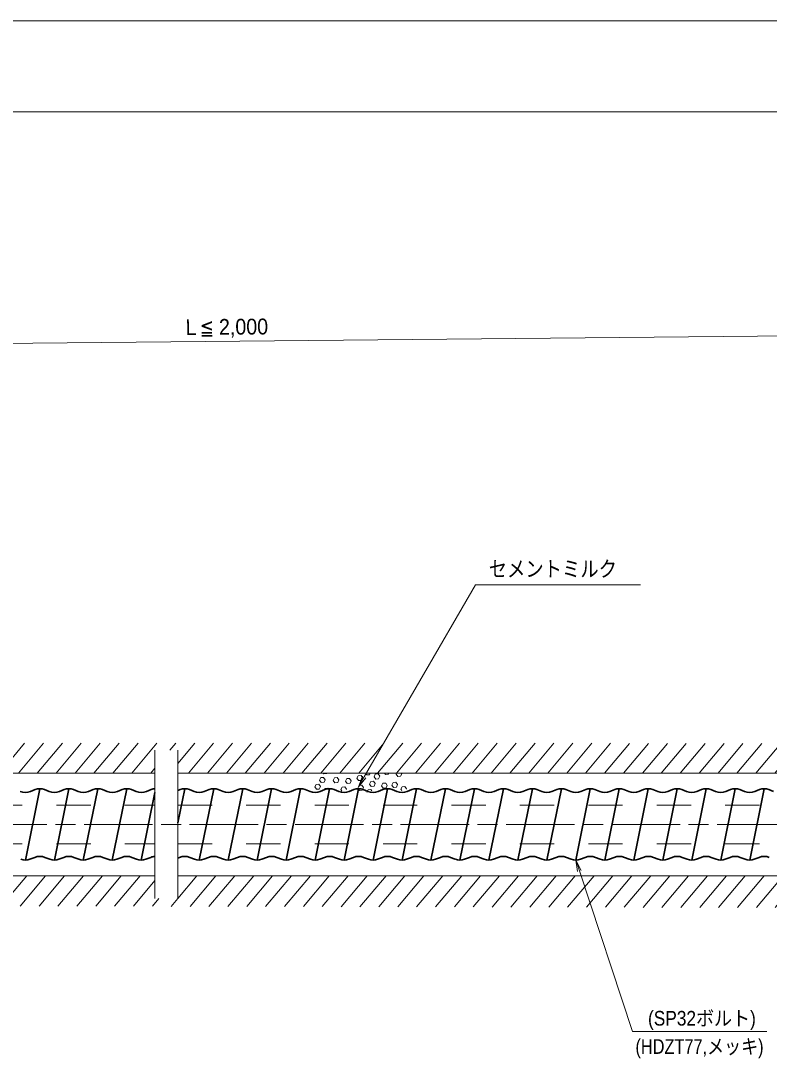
# Model space of a CAD drawing. Units: millimetres at full size, sheet at 1:2.5; details may follow other scales. Extents: x 2216 to 3896, y 1132 to 2335.
# Drawn here: x 3018.6 to 3346.7, y 1879.9 to 2335 of the extents above; entities that cross this region are included whole.
import ezdxf
from ezdxf.enums import TextEntityAlignment as Align

# ---------------------------------------------------------------- set-up
doc = ezdxf.new("R2010")
doc.units = ezdxf.units.MM
doc.header["$LTSCALE"] = 2.5
doc.linetypes.add('CHAIN', pattern=[18.5, 12, -1.5, 3.5, -1.5])
doc.linetypes.add('DASHED_SPACED', pattern=[12, 6, -6])
for name, color, linetype, lineweight in [('1外形線', 7, 'Continuous', 35), ('2細い実線', 3, 'Continuous', 20), ('3隠れ線', 2, 'DASHED_SPACED', 13), ('4中心線', 1, 'CHAIN', 15), ('6寸法線', 4, 'Continuous', 13), ('7 枠・タイトル', 7, 'Continuous', 13)]:
    doc.layers.add(name, color=color, linetype=linetype, lineweight=lineweight)
doc.layers.add('9文字', color=7, linetype='Continuous')
doc.styles.add('ＭＳ Ｐゴシック', font='')
doc.styles.get('ＭＳ Ｐゴシック').set_extended_font_data('MS PGothic')
pattern_1 = [(50, (115.881, 1036.39), (-4.86438, 4.0817), [])]

# ---------------------------------------------------------------- blocks, each defined once
blk = doc.blocks.new('open_arrow')
at = {"color": 0, "linetype": 'Continuous', "lineweight": -2}
blk.add_lwpolyline([(7.5, 1.25), (0, 0), (7.5, -1.25)], dxfattribs=at)

msp = doc.modelspace()

# ---------------------------------------------------------------- hatches: boundary and pattern name
at = {"layer": '2細い実線'}
h = msp.add_hatch(dxfattribs=at)
h.set_pattern_fill('USER', color=256, style=0, pattern_type=2)
h.set_pattern_definition(pattern_1)
h.paths.add_polyline_path([(2749.099, 2018.224), (2749.099, 2005.014), (3077.468, 2005.014), (3077.468, 2015.014), (3087.468, 2015.014), (3087.468, 2005.014), (3614.468, 2005.014), (3614.54, 2017.987)])
h = msp.add_hatch(dxfattribs=at)
h.set_pattern_fill('USER', color=256, style=0, pattern_type=2)
h.set_pattern_definition(pattern_1)
h.paths.add_polyline_path([(2749.091, 1960.014), (2749.132, 1947.298), (3614.367, 1945.447), (3614.468, 1960.014), (3087.468, 1960.014), (3087.468, 1950.014), (3077.468, 1950.014), (3077.468, 1960.014)])

# ---------------------------------------------------------------- linework, layer by layer
at = {"layer": '1外形線'}
for p, q in [((3027.002, 1998.184), (3020.652, 1966.844)), ((3024.977, 1997.798), (3022.881, 1996.963)), ((3029.026, 1997.798), (3031.123, 1996.963)), ((3039.702, 1998.184), (3033.352, 1966.844)), ((3037.677, 1997.798), (3035.581, 1996.963)), ((3041.726, 1997.798), (3043.823, 1996.963)), ((3052.402, 1998.184), (3046.052, 1966.844)), ((3050.377, 1997.798), (3048.281, 1996.963)), ((3054.426, 1997.798), (3056.523, 1996.963)), ((3065.102, 1998.184), (3058.752, 1966.844)), ((3063.077, 1997.798), (3060.981, 1996.963)), ((3067.126, 1997.798), (3069.223, 1996.963)), ((3075.777, 1997.798), (3073.681, 1996.963)), ((3090.502, 1998.184), (3087.468, 1983.212)), ((3088.477, 1997.798), (3087.468, 1997.396)), ((3092.526, 1997.798), (3094.623, 1996.963)), ((3103.202, 1998.184), (3096.852, 1966.844)), ((3101.177, 1997.798), (3099.081, 1996.963)), ((3105.226, 1997.798), (3107.323, 1996.963)), ((3115.902, 1998.184), (3109.552, 1966.844)), ((3113.877, 1997.798), (3111.781, 1996.963)), ((3117.926, 1997.798), (3120.023, 1996.963)), ((3128.602, 1998.184), (3122.252, 1966.844)), ((3126.577, 1997.798), (3124.481, 1996.963)), ((3130.626, 1997.798), (3132.723, 1996.963)), ((3141.302, 1998.184), (3134.952, 1966.844)), ((3139.277, 1997.798), (3137.181, 1996.963)), ((3143.326, 1997.798), (3145.423, 1996.963)), ((3154.002, 1998.184), (3147.652, 1966.844)), ((3151.977, 1997.798), (3149.881, 1996.963)), ((3156.026, 1997.798), (3158.123, 1996.963)), ((3166.702, 1998.184), (3160.352, 1966.844)), ((3164.677, 1997.798), (3162.581, 1996.963)), ((3168.726, 1997.798), (3170.823, 1996.963)), ((3179.402, 1998.184), (3173.052, 1966.844)), ((3177.377, 1997.798), (3175.281, 1996.963)), ((3181.426, 1997.798), (3183.523, 1996.963)), ((3192.102, 1998.184), (3185.752, 1966.844)), ((3190.077, 1997.798), (3187.981, 1996.963)), ((3194.126, 1997.798), (3196.223, 1996.963)), ((3204.802, 1998.184), (3198.452, 1966.844)), ((3202.777, 1997.798), (3200.681, 1996.963)), ((3206.826, 1997.798), (3208.923, 1996.963)), ((3217.502, 1998.184), (3211.152, 1966.844)), ((3215.477, 1997.798), (3213.381, 1996.963)), ((3219.526, 1997.798), (3221.623, 1996.963)), ((3230.202, 1998.184), (3223.852, 1966.844)), ((3228.177, 1997.798), (3226.081, 1996.963)), ((3232.226, 1997.798), (3234.323, 1996.963)), ((3242.902, 1998.184), (3236.552, 1966.844)), ((3240.877, 1997.798), (3238.781, 1996.963)), ((3244.926, 1997.798), (3247.023, 1996.963)), ((3255.602, 1998.184), (3249.252, 1966.844)), ((3253.577, 1997.798), (3251.481, 1996.963)), ((3257.626, 1997.798), (3259.723, 1996.963)), ((3268.302, 1998.184), (3261.952, 1966.844)), ((3266.277, 1997.798), (3264.181, 1996.963)), ((3270.326, 1997.798), (3272.423, 1996.963)), ((3281.002, 1998.184), (3274.652, 1966.844)), ((3278.977, 1997.798), (3276.881, 1996.963)), ((3283.026, 1997.798), (3285.123, 1996.963)), ((3293.702, 1998.184), (3287.352, 1966.844)), ((3291.677, 1997.798), (3289.581, 1996.963)), ((3295.726, 1997.798), (3297.823, 1996.963)), ((3306.402, 1998.184), (3300.052, 1966.844)), ((3304.377, 1997.798), (3302.281, 1996.963)), ((3308.426, 1997.798), (3310.523, 1996.963)), ((3319.102, 1998.184), (3312.752, 1966.844)), ((3317.077, 1997.798), (3314.981, 1996.963)), ((3321.126, 1997.798), (3323.223, 1996.963)), ((3331.802, 1998.184), (3325.452, 1966.844)), ((3329.777, 1997.798), (3327.681, 1996.963)), ((3333.826, 1997.798), (3335.923, 1996.963)), ((3344.502, 1998.184), (3338.152, 1966.844)), ((3342.477, 1997.798), (3340.381, 1996.963)), ((3346.526, 1997.798), (3348.623, 1996.963)), ((3077.468, 1996.537), (3071.452, 1966.844)), ((3022.676, 1967.23), (3024.773, 1968.065)), ((3031.327, 1967.23), (3029.231, 1968.065)), ((3035.376, 1967.23), (3037.473, 1968.065)), ((3044.027, 1967.23), (3041.931, 1968.065)), ((3048.076, 1967.23), (3050.173, 1968.065)), ((3056.727, 1967.23), (3054.631, 1968.065)), ((3060.776, 1967.23), (3062.873, 1968.065)), ((3069.427, 1967.23), (3067.331, 1968.065)), ((3073.476, 1967.23), (3075.573, 1968.065)), ((3087.468, 1967.744), (3088.273, 1968.065)), ((3094.827, 1967.23), (3092.731, 1968.065)), ((3098.876, 1967.23), (3100.973, 1968.065)), ((3107.527, 1967.23), (3105.431, 1968.065)), ((3111.576, 1967.23), (3113.673, 1968.065)), ((3120.227, 1967.23), (3118.131, 1968.065)), ((3124.276, 1967.23), (3126.373, 1968.065)), ((3132.927, 1967.23), (3130.831, 1968.065)), ((3136.976, 1967.23), (3139.073, 1968.065)), ((3145.627, 1967.23), (3143.531, 1968.065)), ((3149.676, 1967.23), (3151.773, 1968.065)), ((3158.327, 1967.23), (3156.231, 1968.065)), ((3162.376, 1967.23), (3164.473, 1968.065)), ((3171.027, 1967.23), (3168.931, 1968.065)), ((3175.076, 1967.23), (3177.173, 1968.065)), ((3183.727, 1967.23), (3181.631, 1968.065)), ((3187.776, 1967.23), (3189.873, 1968.065)), ((3196.427, 1967.23), (3194.331, 1968.065)), ((3200.476, 1967.23), (3202.573, 1968.065)), ((3209.127, 1967.23), (3207.031, 1968.065)), ((3213.176, 1967.23), (3215.273, 1968.065)), ((3221.827, 1967.23), (3219.731, 1968.065)), ((3225.876, 1967.23), (3227.973, 1968.065)), ((3234.527, 1967.23), (3232.431, 1968.065)), ((3238.576, 1967.23), (3240.673, 1968.065)), ((3247.227, 1967.23), (3245.131, 1968.065)), ((3251.276, 1967.23), (3253.373, 1968.065)), ((3259.927, 1967.23), (3257.831, 1968.065)), ((3263.976, 1967.23), (3266.073, 1968.065)), ((3272.627, 1967.23), (3270.531, 1968.065)), ((3276.676, 1967.23), (3278.773, 1968.065)), ((3285.327, 1967.23), (3283.231, 1968.065)), ((3289.376, 1967.23), (3291.473, 1968.065)), ((3298.027, 1967.23), (3295.931, 1968.065)), ((3302.076, 1967.23), (3304.173, 1968.065)), ((3310.727, 1967.23), (3308.631, 1968.065)), ((3314.776, 1967.23), (3316.873, 1968.065)), ((3323.427, 1967.23), (3321.331, 1968.065)), ((3327.476, 1967.23), (3329.573, 1968.065)), ((3336.127, 1967.23), (3334.031, 1968.065)), ((3340.176, 1967.23), (3342.273, 1968.065))]:
    msp.add_line(p, q, dxfattribs=at)
for centre, radius, start, end in [((3027.002, 1992.684), 5.5, 68.40525, 111.59475), ((3039.702, 1992.684), 5.5, 68.40525, 111.59475), ((3052.402, 1992.684), 5.5, 68.40525, 111.59475), ((3065.102, 1992.684), 5.5, 68.40525, 111.59475), ((3077.802, 1992.684), 5.5, 93.47749, 111.59475), ((3090.502, 1992.684), 5.5, 68.40525, 111.59475), ((3103.202, 1992.684), 5.5, 68.40525, 111.59475), ((3115.902, 1992.684), 5.5, 68.40525, 111.59475), ((3128.602, 1992.684), 5.5, 68.40525, 111.59475), ((3141.302, 1992.684), 5.5, 68.40525, 111.59475), ((3154.002, 1992.684), 5.5, 68.40525, 111.59475), ((3166.702, 1992.684), 5.5, 68.40525, 111.59475), ((3179.402, 1992.684), 5.5, 68.40525, 111.59475), ((3192.102, 1992.684), 5.5, 68.40525, 111.59475), ((3204.802, 1992.684), 5.5, 68.40525, 111.59475), ((3217.502, 1992.684), 5.5, 68.40525, 111.59475), ((3230.202, 1992.684), 5.5, 68.40525, 111.59475), ((3242.902, 1992.684), 5.5, 68.40525, 111.59475), ((3255.602, 1992.684), 5.5, 68.40525, 111.59475), ((3268.302, 1992.684), 5.5, 68.40525, 111.59475), ((3281.002, 1992.684), 5.5, 68.40525, 111.59475), ((3293.702, 1992.684), 5.5, 68.40525, 111.59475), ((3306.402, 1992.684), 5.5, 68.40525, 111.59475), ((3319.102, 1992.684), 5.5, 68.40525, 111.59475), ((3331.802, 1992.684), 5.5, 68.40525, 111.59475), ((3344.502, 1992.684), 5.5, 68.40525, 111.59475), ((3020.652, 2002.534), 6, 248.19211, 291.80789), ((3033.352, 2002.534), 6, 248.19211, 291.80789), ((3046.052, 2002.534), 6, 248.19211, 291.80789), ((3058.752, 2002.534), 6, 248.19211, 291.80789), ((3071.452, 2002.534), 6, 248.19211, 291.80789), ((3096.852, 2002.534), 6, 248.19211, 291.80789), ((3109.552, 2002.534), 6, 248.19211, 291.80789), ((3122.252, 2002.534), 6, 248.19211, 291.80789), ((3134.952, 2002.534), 6, 248.19211, 291.80789), ((3147.652, 2002.534), 6, 248.19211, 291.80789), ((3160.352, 2002.534), 6, 248.19211, 291.80789), ((3173.052, 2002.534), 6, 248.19211, 291.80789), ((3185.752, 2002.534), 6, 248.19211, 291.80789), ((3198.452, 2002.534), 6, 248.19211, 291.80789), ((3211.152, 2002.534), 6, 248.19211, 291.80789), ((3223.852, 2002.534), 6, 248.19211, 291.80789), ((3236.552, 2002.534), 6, 248.19211, 291.80789), ((3249.252, 2002.534), 6, 248.19211, 291.80789), ((3261.952, 2002.534), 6, 248.19211, 291.80789), ((3274.652, 2002.534), 6, 248.19211, 291.80789), ((3287.352, 2002.534), 6, 248.19211, 291.80789), ((3300.052, 2002.534), 6, 248.19211, 291.80789), ((3312.752, 2002.534), 6, 248.19211, 291.80789), ((3325.452, 2002.534), 6, 248.19211, 291.80789), ((3338.152, 2002.534), 6, 248.19211, 291.80789), ((3020.652, 1972.344), 5.5, 248.40525, 291.59475), ((3027.002, 1962.494), 6, 68.19211, 111.80789), ((3033.352, 1972.344), 5.5, 248.40525, 291.59475), ((3039.702, 1962.494), 6, 68.19211, 111.80789), ((3046.052, 1972.344), 5.5, 248.40525, 291.59475), ((3052.402, 1962.494), 6, 68.19211, 111.80789), ((3058.752, 1972.344), 5.5, 248.40525, 291.59475), ((3065.102, 1962.494), 6, 68.19211, 111.80789), ((3071.452, 1972.344), 5.5, 248.40525, 291.59475), ((3077.802, 1962.494), 6, 93.18739, 111.80789), ((3090.502, 1962.494), 6, 68.19211, 111.80789), ((3096.852, 1972.344), 5.5, 248.40525, 291.59475), ((3103.202, 1962.494), 6, 68.19211, 111.80789), ((3109.552, 1972.344), 5.5, 248.40525, 291.59475), ((3115.902, 1962.494), 6, 68.19211, 111.80789), ((3122.252, 1972.344), 5.5, 248.40525, 291.59475), ((3128.602, 1962.494), 6, 68.19211, 111.80789), ((3134.952, 1972.344), 5.5, 248.40525, 291.59475), ((3141.302, 1962.494), 6, 68.19211, 111.80789), ((3147.652, 1972.344), 5.5, 248.40525, 291.59475), ((3154.002, 1962.494), 6, 68.19211, 111.80789), ((3160.352, 1972.344), 5.5, 248.40525, 291.59475), ((3166.702, 1962.494), 6, 68.19211, 111.80789), ((3173.052, 1972.344), 5.5, 248.40525, 291.59475), ((3179.402, 1962.494), 6, 68.19211, 111.80789), ((3185.752, 1972.344), 5.5, 248.40525, 291.59475), ((3192.102, 1962.494), 6, 68.19211, 111.80789), ((3198.452, 1972.344), 5.5, 248.40525, 291.59475), ((3204.802, 1962.494), 6, 68.19211, 111.80789), ((3211.152, 1972.344), 5.5, 248.40525, 291.59475), ((3217.502, 1962.494), 6, 68.19211, 111.80789), ((3223.852, 1972.344), 5.5, 248.40525, 291.59475), ((3230.202, 1962.494), 6, 68.19211, 111.80789), ((3236.552, 1972.344), 5.5, 248.40525, 291.59475), ((3242.902, 1962.494), 6, 68.19211, 111.80789), ((3249.252, 1972.344), 5.5, 248.40525, 291.59475), ((3255.602, 1962.494), 6, 68.19211, 111.80789), ((3261.952, 1972.344), 5.5, 248.40525, 291.59475), ((3268.302, 1962.494), 6, 68.19211, 111.80789), ((3274.652, 1972.344), 5.5, 248.40525, 291.59475), ((3281.002, 1962.494), 6, 68.19211, 111.80789), ((3287.352, 1972.344), 5.5, 248.40525, 291.59475), ((3293.702, 1962.494), 6, 68.19211, 111.80789), ((3300.052, 1972.344), 5.5, 248.40525, 291.59475), ((3306.402, 1962.494), 6, 68.19211, 111.80789), ((3312.752, 1972.344), 5.5, 248.40525, 291.59475), ((3319.102, 1962.494), 6, 68.19211, 111.80789), ((3325.452, 1972.344), 5.5, 248.40525, 291.59475), ((3331.802, 1962.494), 6, 68.19211, 111.80789), ((3338.152, 1972.344), 5.5, 248.40525, 291.59475), ((3344.502, 1962.494), 6, 68.19211, 111.80789)]:
    msp.add_arc(centre, radius, start, end, dxfattribs=at)
at = {"layer": '2細い実線'}
for p, q in [((3077.468, 1950.014), (3077.468, 2015.014)), ((3087.468, 1950.014), (3087.468, 2015.014)), ((3077.468, 2005.014), (2689.468, 2005.014)), ((3604.468, 2005.014), (3087.468, 2005.014)), ((3149.598, 2001.891), (3150.127, 2003.024)), ((3151.372, 2003.133), (3150.127, 2003.024)), ((3151.416, 2004.721), (3151.212, 2005.014)), ((3152.089, 2002.109), (3151.372, 2003.133)), ((3152.662, 2004.83), (3151.416, 2004.721)), ((3152.662, 2004.83), (3152.747, 2005.014)), ((3155.621, 2001.822), (3156.149, 2002.955)), ((3157.394, 2003.064), (3156.149, 2002.955)), ((3158.111, 2002.04), (3157.394, 2003.064)), ((3160.996, 2001.477), (3161.525, 2002.61)), ((3162.77, 2002.719), (3161.525, 2002.61)), ((3163.487, 2001.695), (3162.77, 2002.719)), ((3166.02, 2002.739), (3166.548, 2003.872)), ((3166.737, 2001.715), (3166.02, 2002.739)), ((3167.793, 2003.981), (3166.548, 2003.872)), ((3168.51, 2002.957), (3167.793, 2003.981)), ((3167.982, 2001.824), (3168.51, 2002.957)), ((3170.284, 2004.199), (3169.713, 2005.014)), ((3171.529, 2004.308), (3170.284, 2004.199)), ((3171.529, 2004.308), (3171.858, 2005.014)), ((3173.491, 2003.393), (3174.02, 2004.526)), ((3174.208, 2002.369), (3173.491, 2003.393)), ((3175.265, 2004.635), (3174.02, 2004.526)), ((3175.453, 2002.478), (3174.208, 2002.369)), ((3175.982, 2003.611), (3175.265, 2004.635)), ((3175.453, 2002.478), (3175.982, 2003.611)), ((3178.473, 2004.456), (3178.083, 2005.014)), ((3179.718, 2004.565), (3178.473, 2004.456)), ((3179.718, 2004.565), (3179.928, 2005.014)), ((3183.151, 2004.525), (3183.379, 2005.014)), ((3183.868, 2003.501), (3183.151, 2004.525)), ((3185.113, 2003.61), (3183.868, 2003.501)), ((3185.113, 2003.61), (3185.641, 2004.743)), ((3185.641, 2004.743), (3185.452, 2005.014)), ((3147.53, 1998.948), (3148.058, 2000.081)), ((3148.247, 1997.924), (3147.53, 1998.948)), ((3149.303, 2000.19), (3148.058, 2000.081)), ((3149.492, 1998.033), (3148.247, 1997.924)), ((3150.02, 1999.166), (3149.303, 2000.19)), ((3149.492, 1998.033), (3150.02, 1999.166)), ((3150.315, 2000.867), (3149.598, 2001.891)), ((3151.561, 2000.976), (3150.315, 2000.867)), ((3151.561, 2000.976), (3152.089, 2002.109)), ((3151.728, 1997.704), (3151.983, 1998.251)), ((3153.228, 1998.36), (3151.983, 1998.251)), ((3153.945, 1997.336), (3153.228, 1998.36)), ((3156.338, 2000.798), (3155.621, 2001.822)), ((3157.583, 2000.907), (3156.338, 2000.798)), ((3157.583, 2000.907), (3158.111, 2002.04)), ((3158.926, 1997.772), (3159.454, 1998.905)), ((3160.699, 1999.014), (3159.454, 1998.905)), ((3161.416, 1997.99), (3160.699, 1999.014)), ((3161.713, 2000.453), (3160.996, 2001.477)), ((3161.34, 1997.826), (3161.416, 1997.99)), ((3162.959, 2000.562), (3161.713, 2000.453)), ((3162.959, 2000.562), (3163.487, 2001.695)), ((3166.397, 1998.425), (3166.925, 1999.558)), ((3167.114, 1997.401), (3166.397, 1998.425)), ((3167.982, 2001.824), (3166.737, 2001.715)), ((3168.171, 1999.667), (3166.925, 1999.558)), ((3168.888, 1998.643), (3168.171, 1999.667)), ((3168.359, 1997.51), (3168.888, 1998.643)), ((3172.095, 1997.837), (3170.85, 1997.728)), ((3171.551, 2000.195), (3172.079, 2001.328)), ((3172.268, 1999.171), (3171.551, 2000.195)), ((3173.325, 2001.437), (3172.079, 2001.328)), ((3172.465, 1997.309), (3172.095, 1997.837)), ((3173.513, 1999.28), (3172.268, 1999.171)), ((3174.042, 2000.413), (3173.325, 2001.437)), ((3173.513, 1999.28), (3174.042, 2000.413)), ((3176.825, 1999.428), (3177.354, 2000.561)), ((3177.542, 1998.404), (3176.825, 1999.428)), ((3178.599, 2000.67), (3177.354, 2000.561)), ((3178.787, 1998.513), (3177.542, 1998.404)), ((3179.316, 1999.646), (3178.599, 2000.67)), ((3178.787, 1998.513), (3179.316, 1999.646)), ((3181.34, 1999.733), (3181.868, 2000.866)), ((3182.057, 1998.709), (3181.34, 1999.733)), ((3183.114, 2000.975), (3181.868, 2000.866)), ((3183.302, 1998.818), (3182.057, 1998.709)), ((3183.831, 1999.951), (3183.114, 2000.975)), ((3183.302, 1998.818), (3183.831, 1999.951)), ((3185.265, 1997.903), (3185.793, 1999.036)), ((3185.609, 1997.411), (3185.265, 1997.903)), ((3187.038, 1999.145), (3185.793, 1999.036)), ((3187.755, 1998.121), (3187.038, 1999.145)), ((3187.691, 1997.982), (3187.755, 1998.121)), ((3153.79, 1997.004), (3153.945, 1997.336)), ((3159.354, 1997.16), (3158.926, 1997.772)), ((3168.359, 1997.51), (3167.114, 1997.401)), ((3170.337, 1996.628), (3170.85, 1997.728)), ((3077.468, 1960.014), (2690.912, 1960.014)), ((3604.468, 1960.014), (3087.468, 1960.014))]:
    msp.add_line(p, q, dxfattribs=at)
at = {"layer": '3隠れ線'}
for p, q in [((2764.283, 1991.014), (3077.468, 1991.014)), ((3087.468, 1991.014), (3546.468, 1991.014)), ((2764.283, 1974.014), (3077.468, 1974.014)), ((3087.468, 1974.014), (3546.468, 1974.014))]:
    msp.add_line(p, q, dxfattribs=at)
at = {"layer": '4中心線'}
msp.add_line((2630.127, 1982.514), (3623.935, 1982.514), dxfattribs=at)
at = {"layer": '6寸法線'}
for p, q in [((3589.892, 2198.998), (2623.573, 2189.727)), ((3291.728, 1891.719), (3345.749, 1891.719))]:
    msp.add_line(p, q, dxfattribs=at)
for points in [[(3166.661, 1998.992), (3169.168, 2003.318), (3218.005, 2087.618), (3290.27, 2087.618)], [(3261.952, 1966.844), (3263.518, 1962.095), (3286.728, 1891.719), (3292.728, 1891.719)]]:
    msp.add_lwpolyline(points, dxfattribs=at)
at = {"layer": '7 枠・タイトル'}
for p, q in [((2215.943, 2335.023), (3895.943, 2335.023)), ((2255.943, 2295.023), (3855.943, 2295.023))]:
    msp.add_line(p, q, dxfattribs=at)

# ---------------------------------------------------------------- block references
at = {"layer": '6寸法線', "xscale": 0.667, "yscale": 0.667}
for p, rotation in [((3166.661, 1998.992), 59.9), ((3261.952, 1966.844), 288.3)]:
    msp.add_blockref('open_arrow', p, dxfattribs=dict(at, rotation=rotation))

# ---------------------------------------------------------------- texts
at = {"layer": '6寸法線', "style": 'ＭＳ Ｐゴシック'}
for s, width, p in [('Ｌ≦', 0.85, (3089.2, 2195.023)), ('2,000', 0.95, (3105.562, 2195.18))]:
    msp.add_text(s, height=6.928, rotation=0.55, dxfattribs=dict(at, width=width)).set_placement(p, align=Align.BOTTOM_LEFT)
at = {"layer": '9文字', "style": 'ＭＳ Ｐゴシック', "width": 0.85}
msp.add_text('セメントミルク', height=6.928, dxfattribs=at).set_placement((3223.749, 2094.598), align=Align.MIDDLE_LEFT)
at = {"layer": '9文字', "style": 'ＭＳ Ｐゴシック'}
for s, width, p in [('(SP32ボルト)', 0.9, (3317.223, 1897.49)), ('(HDZT77,メッキ)', 0.85, (3316.165, 1885.098))]:
    msp.add_text(s, height=6.433, dxfattribs=dict(at, width=width)).set_placement(p, align=Align.MIDDLE_CENTER)

doc.saveas('drawing.dxf')
